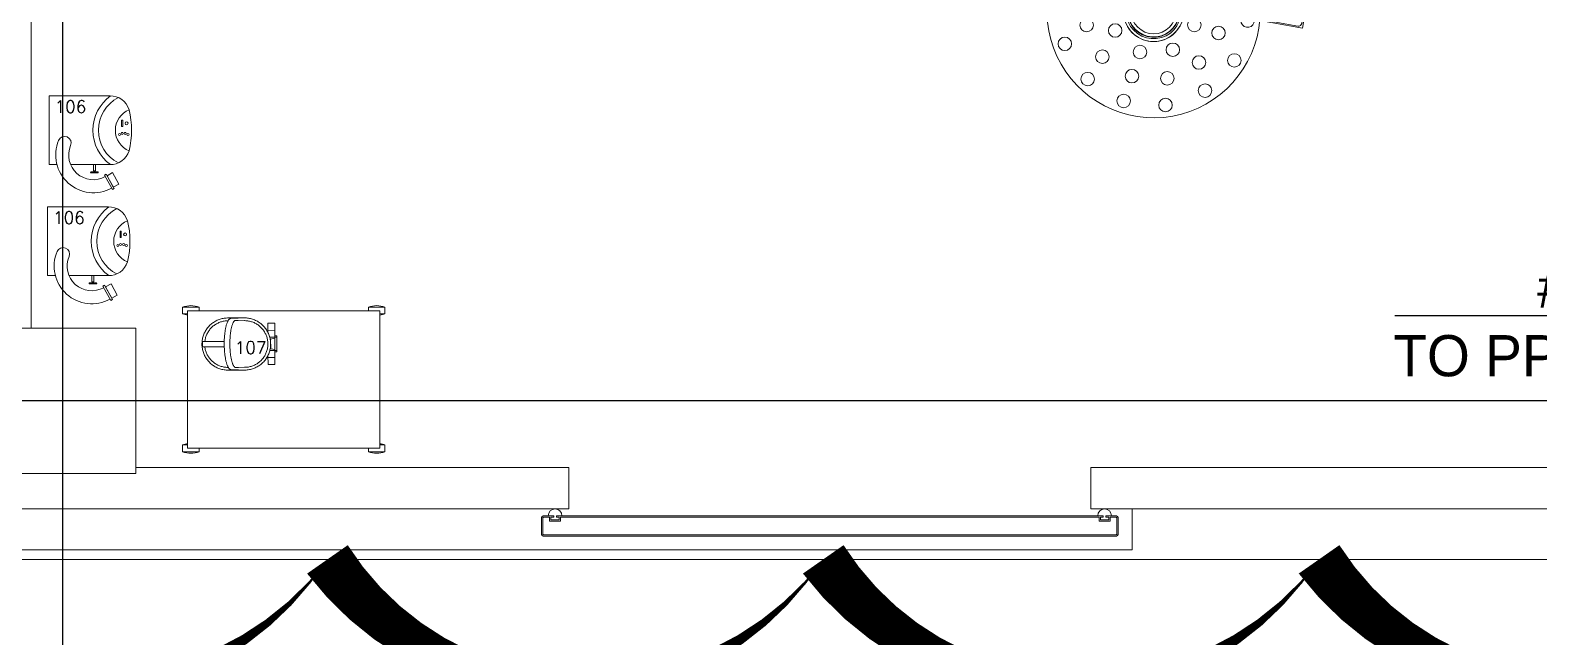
# Model space of a CAD drawing. Header units: metres. Extents: x 75097 to 220695, y -1557923 to -1361206.
# Drawn here: x 151444 to 156936, y -1405147 to -1402937 of the extents above; entities that cross this region are included whole.
import ezdxf
from ezdxf import colors
from ezdxf.entities.mleader import LeaderData, LeaderLine
from ezdxf.math import Vec2, Vec3

# ---------------------------------------------------------------- set-up
doc = ezdxf.new("R2010")
doc.units = ezdxf.units.M
doc.layers.get('0').update_dxf_attribs({"lineweight": 0})
doc.layers.add('A-100 - Copy$0$axes', color=8, linetype='Continuous')
for name, color, linetype, lineweight in [('A-100 - Copy$0$Medical Equipment and Furniture', 8, 'Continuous', 0), ('A-100 - Copy$0$Structure', 8, 'Continuous', 9), ('A-100 - Copy$0$Walls', 8, 'Continuous', 0), ('A-100 - Copy$0$Wooden Joinery', 8, 'Continuous', 0)]:
    doc.layers.add(name, color=color, linetype=linetype, lineweight=lineweight)
doc.layers.add('E-POWR', color=7, linetype='Continuous', lineweight=9, true_color=0x4e7e3e)
doc.layers.add('REV 01', color=7, linetype='Continuous', lineweight=0, true_color=0xe41b4d)
doc.styles.add('A-100 - Copy$0$list_ghTextstyle', font='romans.shx', dxfattribs={"height": 0.25})
doc.styles.get("Standard").update_dxf_attribs({"font": 'GOTHIC.TTF'})

# ---------------------------------------------------------------- blocks, each defined once
blk = doc.blocks.new('A-100 - Copy$0$OR Light')
at = {"layer": 'A-100 - Copy$0$Medical Equipment and Furniture'}
for p, q in [((-782017.2, -318114.6, 0), (-781997.7, -318006.3, 0)), ((-781997.7, -318006.3, 0), (-781948.5, -318015.2, 0)), ((-783272.3, -318780.4, 0), (-782893.3, -318043.3, 0)), ((-782864.7, -318064.3, 0), (-782840.9, -318074.9, 0)), ((-782841.8, -318019.8, 0), (-782819.4, -318033.1, 0)), ((-782830.4, -318025.1, 0), (-782832.3, -318025.5, 0)), ((-782822.5, -318047.8, 0), (-782830.7, -318063.8, 0)), ((-782823.6, -318067.5, 0), (-782830.7, -318063.8, 0)), ((-782822.6, -318039.3, 0), (-782819.4, -318033.1, 0)), ((-782822.6, -318039.3, 0), (-782779, -318061.7, 0)), ((-782815.4, -318051.4, 0), (-782822.5, -318047.8, 0)), ((-782798.1, -318044, 0), (-782819.4, -318033.1, 0)), ((-782815.4, -318051.4, 0), (-782811.9, -318044.8, 0)), ((-782630.2, -318133.1, 0), (-782798.1, -318044, 0)), ((-782779, -318061.7, 0), (-782794.1, -318091, 0)), ((-782763.8, -318059.4, 0), (-782762.3, -318063.1, 0)), ((-781996, -318024.9, 0), (-782069.9, -318435.3, 0)), ((-781956.6, -318032, 0), (-782030.5, -318442.4, 0)), ((-781966.3, -318018.1, 0), (-781982, -318015.2, 0)), ((-781948.5, -318015.2, 0), (-781968, -318123.4, 0)), ((-783210, -318812.4, 0), (-782831, -318075.3, 0)), ((-782853.8, -318070.5, 0), (-782854.6, -318068.8, 0)), ((-782840.9, -318074.9, 0), (-782837.7, -318068.6, 0)), ((-782819.6, -318085.8, 0), (-782840.9, -318074.9, 0)), ((-782837.7, -318068.6, 0), (-782794.1, -318091, 0)), ((-782823.6, -318067.5, 0), (-782827, -318074.1, 0)), ((-782819.6, -318085.8, 0), (-782649.4, -318170.5, 0)), ((-782787.1, -318104.8, 0), (-782783.3, -318103.9, 0)), ((-782080.7, -318108.7, 0), (-782018.2, -318120, 0)), ((-782023.4, -318149, 0), (-782017.2, -318114.6, 0)), ((-782012.3, -318115.4, 0), (-782017.2, -318114.6, 0)), ((-782017.2, -318114.6, 0), (-782012.3, -318115.4, 0)), ((-782630.2, -318133.1, 0), (-782649.4, -318170.5, 0)), ((-782272.5, -318355.9, 0), (-782646, -318163.8, 0)), ((-782646, -318163.8, 0), (-782622.9, -318175.7, 0)), ((-782260.1, -318331.9, 0), (-782633.7, -318139.8, 0)), ((-782633.7, -318139.8, 0), (-782610.6, -318151.7, 0)), ((-782084.9, -318132.3, 0), (-782022.4, -318143.6, 0)), ((-782018.5, -318149.9, 0), (-782023.4, -318149, 0)), ((-782018.2, -318120, 0), (-782022.4, -318143.6, 0)), ((-781974.2, -318157.9, 0), (-781979.1, -318157, 0)), ((-781968, -318123.4, 0), (-781974.2, -318157.9, 0)), ((-781968, -318123.4, 0), (-781972.9, -318122.5, 0)), ((-781972.9, -318122.5, 0), (-781968, -318123.4, 0)), ((-782314.1, -318270.9, 0), (-782319.6, -318301.3, 0)), ((-782290.5, -318275.2, 0), (-782297.3, -318312.8, 0)), ((-782256.7, -318325.2, 0), (-782275.9, -318362.5, 0)), ((-782256.7, -318325.2, 0), (-782086.6, -318409.8, 0)), ((-782108.1, -318451.6, 0), (-782275.9, -318362.5, 0)), ((-782119, -318390.9, 0), (-782122.9, -318391.8, 0)), ((-782142.4, -318436.3, 0), (-782143.9, -318432.6, 0)), ((-782112, -318404.6, 0), (-782127.1, -318434, 0)), ((-782083.5, -318456.4, 0), (-782127.1, -318434, 0)), ((-782068.4, -318427, 0), (-782112, -318404.6, 0)), ((-782090.8, -318444.2, 0), (-782094.2, -318450.9, 0)), ((-782090.8, -318444.2, 0), (-782083.7, -318447.9, 0)), ((-782086.6, -318409.8, 0), (-782051, -318428.1, 0)), ((-782075.4, -318431.9, 0), (-782083.7, -318447.9, 0)), ((-782082.5, -318428.2, 0), (-782079.1, -318421.6, 0)), ((-782082.5, -318428.2, 0), (-782075.4, -318431.9, 0)), ((-782079.4, -318412.4, 0), (-782081, -318412.7, 0)), ((-782077.8, -318412.1, 0), (-782079.4, -318412.4, 0)), ((-782076.2, -318411.8, 0), (-782077.8, -318412.1, 0)), ((-782074.6, -318411.4, 0), (-782076.2, -318411.8, 0)), ((-782073, -318411, 0), (-782074.6, -318411.4, 0)), ((-782071.4, -318410.6, 0), (-782073, -318411, 0)), ((-782069.8, -318410.2, 0), (-782071.4, -318410.6, 0)), ((-782068.2, -318409.7, 0), (-782069.8, -318410.2, 0)), ((-782066.4, -318423, 0), (-782068.4, -318427, 0)), ((-782066.7, -318409.2, 0), (-782068.2, -318409.7, 0)), ((-782065.1, -318408.7, 0), (-782066.7, -318409.2, 0)), ((-782066.4, -318423, 0), (-782060.7, -318426.3, 0)), ((-782060.7, -318426.3, 0), (-782055.3, -318429.9, 0)), ((-782055.3, -318429.9, 0), (-782050.5, -318433.8, 0)), ((-782051, -318428.1, 0), (-782052.4, -318425.1, 0)), ((-782050.5, -318433.8, 0), (-782046.2, -318437.9, 0)), ((-782046.2, -318437.9, 0), (-782042.8, -318442.1, 0)), ((-782042.8, -318442.1, 0), (-782040.1, -318446.3, 0)), ((-782040.1, -318446.3, 0), (-782038.3, -318450.4, 0)), ((-782072.5, -318469.9, 0), (-782108.1, -318451.6, 0)), ((-782085.6, -318460.4, 0), (-782083.5, -318456.4, 0)), ((-782079.6, -318463.2, 0), (-782085.6, -318460.4, 0)), ((-782073.6, -318465.4, 0), (-782079.6, -318463.2, 0)), ((-782072.5, -318469.9, 0), (-782075.7, -318470.6, 0)), ((-782067.6, -318467.1, 0), (-782073.6, -318465.4, 0)), ((-782061.8, -318468.1, 0), (-782067.6, -318467.1, 0)), ((-782056.3, -318468.5, 0), (-782061.8, -318468.1, 0)), ((-782051.4, -318468.2, 0), (-782056.3, -318468.5, 0)), ((-782047, -318467.3, 0), (-782051.4, -318468.2, 0)), ((-782043.4, -318465.8, 0), (-782047, -318467.3, 0)), ((-782040.6, -318463.6, 0), (-782043.4, -318465.8, 0)), ((-782038.6, -318460.9, 0), (-782040.6, -318463.6, 0)), ((-782037.6, -318457.8, 0), (-782038.6, -318460.9, 0)), ((-782038.3, -318450.4, 0), (-782037.5, -318454.2, 0)), ((-782037.5, -318454.2, 0), (-782037.6, -318457.8, 0)), ((-783995.7, -318639.6, 0), (-783900.2, -318601.5, 0)), ((-783303, -318793.1, 0), (-783886.6, -318601, 0)), ((-784095.6, -318900.7, 0), (-784038.6, -318719.5, 0)), ((-784024.5, -318698.8, 0), (-784039.8, -318745.4, 0)), ((-784038.6, -318719.5, 0), (-784031.1, -318696.7, 0)), ((-784024.4, -318671.5, 0), (-784031.1, -318696.7, 0)), ((-784024.5, -318698.8, 0), (-784031.1, -318696.7, 0)), ((-784028.9, -318683.3, 0), (-784027.3, -318682.2, 0)), ((-784021.1, -318712.6, 0), (-784028.2, -318710.2, 0)), ((-784021.1, -318712.6, 0), (-784018.6, -318705, 0)), ((-784018.6, -318705, 0), (-784001.5, -318710.6, 0)), ((-783993.1, -318709.2, 0), (-784008.4, -318755.7, 0)), ((-784004, -318718.2, 0), (-784001.5, -318710.6, 0)), ((-784004, -318718.2, 0), (-783996.9, -318720.6, 0)), ((-783994, -318734.1, 0), (-783986.5, -318711.4, 0)), ((-783986.5, -318711.4, 0), (-783993.1, -318709.2, 0)), ((-783976.9, -318687.1, 0), (-783986.5, -318711.4, 0)), ((-783980.3, -318699.2, 0), (-783981, -318697.4, 0)), ((-783897.9, -318675.9, 0), (-783969.7, -318704.6, 0)), ((-783324.9, -318859.5, 0), (-783884.2, -318675.5, 0)), ((-783994, -318734.1, 0), (-784055.7, -318913.8, 0)), ((-784052.3, -318754.4, 0), (-784050.7, -318758.1, 0)), ((-784039.8, -318745.4, 0), (-784008.4, -318755.7, 0)), ((-784003.8, -318770.4, 0), (-784007.2, -318772.5, 0)), ((-784219.8, -319302, 0), (-784088.5, -318903.1, 0)), ((-784194.1, -319310.5, 0), (-784062.9, -318911.5, 0)), ((-784088.5, -318903.1, 0), (-784096.6, -318927.7, 0)), ((-784095.6, -318900.7, 0), (-784055.7, -318913.8, 0)), ((-784062.9, -318911.5, 0), (-784071, -318936.2, 0)), ((-784240.7, -319151.4, 0), (-784221.2, -319043.1, 0)), ((-784221.2, -319043.1, 0), (-784172, -319052, 0)), ((-784189.8, -319054.9, 0), (-784205.5, -319052, 0)), ((-784172, -319052, 0), (-784191.5, -319160.2, 0)), ((-784219.5, -319061.7, 0), (-784295, -319481.2, 0)), ((-784180.1, -319068.8, 0), (-784222, -319301.3, 0)), ((-784304.2, -319145.5, 0), (-784241.7, -319156.8, 0)), ((-784246.9, -319185.8, 0), (-784240.7, -319151.4, 0)), ((-784241.7, -319156.8, 0), (-784245.9, -319180.4, 0)), ((-784235.8, -319152.3, 0), (-784240.7, -319151.4, 0)), ((-784240.7, -319151.4, 0), (-784235.8, -319152.3, 0)), ((-784191.5, -319160.2, 0), (-784197.7, -319194.7, 0)), ((-784191.5, -319160.2, 0), (-784196.4, -319159.4, 0)), ((-784196.4, -319159.4, 0), (-784191.5, -319160.2, 0)), ((-784308.4, -319169.2, 0), (-784245.9, -319180.4, 0)), ((-784242, -319186.7, 0), (-784246.9, -319185.8, 0)), ((-784197.7, -319194.7, 0), (-784202.6, -319193.8, 0)), ((-784537.6, -319307.7, 0), (-784547.5, -319366.2, 0)), ((-784514, -319312, 0), (-784514, -319312, 0)), ((-784226.9, -319299.7, 0), (-784288.7, -319479.4, 0)), ((-784244, -319494.1, 0), (-784187, -319312.8, 0)), ((-784226.9, -319299.7, 0), (-784187, -319312.8, 0)), ((-784288.7, -319479.4, 0), (-784301.2, -319517.4, 0)), ((-784289.5, -319504.4, 0), (-784274.2, -319457.8, 0)), ((-784278.9, -319443.1, 0), (-784275.5, -319441.1, 0)), ((-784274.2, -319457.8, 0), (-784242.9, -319468.1, 0)), ((-784258.2, -319514.7, 0), (-784242.9, -319468.1, 0)), ((-784230.4, -319459.1, 0), (-784231.9, -319455.4, 0)), ((-784301.2, -319517.4, 0), (-784302.3, -319514.3, 0)), ((-784297.7, -319527.7, 0), (-784297.6, -319521.8, 0)), ((-784297.2, -319533.1, 0), (-784297.7, -319527.7, 0)), ((-784297.6, -319521.8, 0), (-784296.9, -319515.6, 0)), ((-784296.2, -319538, 0), (-784297.2, -319533.1, 0)), ((-784296.9, -319515.6, 0), (-784295.6, -319509.3, 0)), ((-784294.6, -319542.1, 0), (-784296.2, -319538, 0)), ((-784295.6, -319509.3, 0), (-784293.8, -319503, 0)), ((-784292.5, -319545.5, 0), (-784294.6, -319542.1, 0)), ((-784293.8, -319503, 0), (-784289.5, -319504.4, 0)), ((-784289.9, -319547.9, 0), (-784292.5, -319545.5, 0)), ((-784278.6, -319495.3, 0), (-784285.8, -319493, 0)), ((-784278.6, -319495.3, 0), (-784281.1, -319502.9, 0)), ((-784281.1, -319502.9, 0), (-784264, -319508.5, 0)), ((-784272.7, -319545.7, 0), (-784276.5, -319548.1, 0)), ((-784269, -319542.4, 0), (-784272.7, -319545.7, 0)), ((-784265.4, -319538.3, 0), (-784269, -319542.4, 0)), ((-784262, -319533.5, 0), (-784265.4, -319538.3, 0)), ((-784261.5, -319500.9, 0), (-784264, -319508.5, 0)), ((-784258.9, -319528.1, 0), (-784262, -319533.5, 0)), ((-784261.5, -319500.9, 0), (-784254.4, -319503.3, 0)), ((-784256.2, -319522.2, 0), (-784258.9, -319528.1, 0)), ((-784253.9, -319516.1, 0), (-784258.2, -319514.7, 0)), ((-784256.5, -319532.1, 0), (-784244, -319494.1, 0)), ((-784256.5, -319532.1, 0), (-784253.8, -319530.3, 0)), ((-784253.9, -319516.1, 0), (-784256.2, -319522.2, 0)), ((-784287, -319549.5, 0), (-784289.9, -319547.9, 0)), ((-784283.7, -319550, 0), (-784287, -319549.5, 0)), ((-784280.2, -319549.5, 0), (-784283.7, -319550, 0)), ((-784276.5, -319548.1, 0), (-784280.2, -319549.5, 0))]:
    blk.add_line(p, q, dxfattribs=at)
for centre, radius in [((-782853.3, -318042.1, 0), 40), ((-782853.3, -318042.1, 0), 35), ((-782853.3, -318042.1, 0), 25), ((-782128.6, -318234.3, 0), 24.6), ((-781831.5, -318263.4, 0), 24.6), ((-781931.5, -318321.2, 0), 24.6), ((-781960.8, -318409, 0), 24.6), ((-781823.9, -318392.2, 0), 24.6), ((-781721.7, -318370, 0), 24.6), ((-783264.8, -318842.5, 0), 400), ((-782336.5, -318448.5, 0), 24.6), ((-782010.2, -318557.3, 0), 110), ((-782052.9, -318453.6, 0), 25), ((-783264.8, -318842.5, 0), 350), ((-782246.4, -318478.5, 0), 24.6), ((-782158.5, -318507.9, 0), 24.6), ((-782010.2, -318557.3, 0), 81.7), ((-781870.4, -318487.4, 0), 24.6), ((-781766.3, -318507.4, 0), 24.6), ((-781669, -318513.8, 0), 24.6), ((-782351.4, -318600.8, 0), 24.6), ((-782254.1, -318607.2, 0), 24.6), ((-782150, -318627.2, 0), 24.6), ((-781862, -318606.8, 0), 24.6), ((-781862, -318606.8, 0), 24.6), ((-781774.1, -318636.1, 0), 24.6), ((-784000.7, -318679.3, 0), 40), ((-784000.7, -318679.3, 0), 35), ((-784000.7, -318679.3, 0), 25), ((-781683.9, -318666.1, 0), 24.6), ((-782298.8, -318744.6, 0), 24.6), ((-782196.5, -318722.4, 0), 24.6), ((-782059.7, -318705.6, 0), 24.6), ((-781940.4, -318697.1, 0), 24.6), ((-781845.1, -318743.6, 0), 24.6), ((-783264.8, -318842.5, 0), 75.1), ((-782089, -318793.4, 0), 24.6), ((-781960.4, -318801.2, 0), 24.6), ((-781763.5, -318797, 0), 24.6), ((-783264.8, -318842.5, 0), 62.5), ((-783264.8, -318842.5, 0), 62.5), ((-783264.8, -318842.5, 0), 62.5), ((-783264.8, -318842.5, 0), 62.5), ((-783264.8, -318842.5, 0), 62.5), ((-782188.9, -318851.2, 0), 24.6), ((-782043.7, -318899.7, 0), 24.6), ((-781891.9, -318880.3, 0), 24.6), ((-784300.2, -319269.1, 0), 24.6), ((-784128.7, -319279.4, 0), 24.6), ((-784453.8, -319345.9, 0), 24.6), ((-784378.5, -319391.6, 0), 24.6), ((-784085.8, -319393.9, 0), 24.6), ((-783985.5, -319374.1, 0), 24.6), ((-784184.3, -319445.9, 0), 24.6), ((-784548.4, -319489.2, 0), 24.6), ((-784469.9, -319515.4, 0), 24.6), ((-784382, -319544.7, 0), 24.6), ((-784282, -319534.2, 0), 25), ((-784093.9, -319524.3, 0), 24.6), ((-783996.4, -319519, 0), 24.6), ((-783908.7, -319527.7, 0), 24.6), ((-784558.7, -319660.6, 0), 24.6), ((-784471.1, -319669.2, 0), 24.6), ((-784373.5, -319664, 0), 24.6), ((-784085.5, -319643.6, 0), 24.6), ((-783997.6, -319672.9, 0), 24.6), ((-784163.8, -319733.9, 0), 24.6), ((-783919, -319699.1, 0), 24.6), ((-784283.2, -319742.4, 0), 24.6), ((-784482, -319814.2, 0), 24.6), ((-784381.6, -319794.4, 0), 24.6), ((-784235.7, -319843, 0), 24.6), ((-784089, -319796.6, 0), 24.6), ((-784013.7, -319842.4, 0), 24.6), ((-784338.7, -319908.8, 0), 24.6), ((-784167.3, -319919.2, 0), 24.6)]:
    blk.add_circle(centre, radius, dxfattribs=at)
for centre, radius, start, end in [((-782888.9, -318220.7, 0), 204.2, 52.2104, 73.3698), ((-781984.2, -318027, 0), 12, 79.7901, 169.7901), ((-781968.4, -318029.9, 0), 12, 349.7901, 79.7901), ((-782728.7, -317909.1, 0), 204.2, 232.2104, 253.3698), ((-782116.3, -318306.5, 0), 201, 79.7901, 169.7901), ((-782010.2, -318557.3, 0), 387.8, 144.0062, 85.7625), ((-782010.2, -318557.3, 0), 387.8, 91.7476, 136.9503), ((-782116.3, -318306.5, 0), 177, 79.7901, 169.7901), ((-781976.7, -318215, 0), 24.6, 228.8625, 110.7177), ((-782257, -318317.7, 0), 24.6, 317.9519, 187.6603), ((-782060.1, -318313.4, 0), 24.6, 50.7411, 288.8391), ((-782175.3, -318371, 0), 24.6, 344.7598, 142.3281), ((-782096.8, -318313.9, 0), 82, 250.5948, 295.6253), ((-782177.4, -318586.5, 0), 204.2, 52.2104, 73.3698), ((-782017.2, -318274.9, 0), 204.2, 232.2104, 253.3698), ((-782010.2, -318557.3, 0), 110, 127.8566, 90.8371), ((-782052.9, -318453.6, 0), 25.5, 219.7388, 85.8414), ((-782010.2, -318557.3, 0), 99.7, 124.1177, 100.5924), ((-782010.2, -318557.3, 0), 94.3, 122.132, 102.5781), ((-782010.2, -318557.3, 0), 93.3, 121.548, 103.1621), ((-783892.8, -318620, 0), 20, 71.7866, 111.7866), ((-783849.9, -318781.6, 0), 204.2, 151.207, 172.3663), ((-784182.7, -318672, 0), 204.2, 331.207, 352.3663), ((-783890.5, -318694.5, 0), 20, 71.7866, 111.7866), ((-784207.7, -319063.8, 0), 12, 79.7901, 169.7901), ((-784191.9, -319066.7, 0), 12, 349.7901, 79.7901), ((-784339.8, -319343.3, 0), 201, 79.7901, 169.7901), ((-784233.7, -319594.1, 0), 387.8, 144.0062, 79.352), ((-784339.5, -319344.7, 0), 178.3, 79.9615, 175.0657), ((-784233.7, -319594.1, 0), 387.8, 91.7476, 136.9503), ((-784233.7, -319594.1, 0), 387.8, 83.3981, 85.7625), ((-784233.7, -319594.1, 0), 370.2, 92.3247, 79.7136), ((-784233.7, -319594.1, 0), 370.2, 83.958, 86.0473), ((-784233.7, -319594.1, 0), 387.8, 127.1011, 144.0062), ((-784303.6, -319454.3, 0), 24.6, 47.3742, 292.206), ((-784233.7, -319594.1, 0), 110, 127.8566, 90.8371), ((-784099.9, -319541.5, 0), 204.2, 151.207, 172.3663), ((-784432.8, -319432, 0), 204.2, 331.207, 352.3663), ((-784233.7, -319594.1, 0), 99.7, 135.6724, 92.69), ((-784233.7, -319594.1, 0), 99.7, 136.4821, 92.69), ((-784233.7, -319594.1, 0), 94.3, 140.9654, 93.9668), ((-784233.7, -319594.1, 0), 94.3, 141.468, 93.9668), ((-784233.7, -319594.1, 0), 93.3, 141.6862, 94.249), ((-784233.7, -319594.1, 0), 93.3, 142.1673, 94.249), ((-784233.7, -319594.1, 0), 81.7, 146.6712, 98.2712), ((-784233.7, -319594.1, 0), 81.7, 147.0729, 98.2712), ((-784282, -319534.2, 0), 25.5, 138.7353, 4.838)]:
    blk.add_arc(centre, radius, start, end, dxfattribs=at)
blk = doc.blocks.new('A-100 - Copy$0$HF13959B-P')
for p, q in [((0.0418, 0.5136), (-0.0182, 0.5136)), ((-0.0182, 0.4886), (-0.0182, 0.5136)), ((0, 0.5), (0, 0)), ((0.7, 0.5), (0, 0.5)), ((0.0418, 0.5), (0.0418, 0.5136)), ((0.6582, 0.5136), (0.7182, 0.5136)), ((0.6582, 0.5), (0.6582, 0.5136)), ((0.7, 0.5), (0.7, 0)), ((0.7182, 0.4886), (0.7182, 0.5136)), ((0, 0.4886), (-0.0182, 0.4886)), ((0.7, 0.4886), (0.7182, 0.4886)), ((0, 0.0114), (-0.0182, 0.0114)), ((-0.0182, 0.0114), (-0.0182, -0.0136)), ((0.7, 0), (0, 0)), ((0.7, 0.0114), (0.7182, 0.0114)), ((0.7182, 0.0114), (0.7182, -0.0136)), ((0.0418, -0.0136), (-0.0182, -0.0136)), ((0.0418, 0), (0.0418, -0.0136)), ((0.6582, 0), (0.6582, -0.0136)), ((0.6582, -0.0136), (0.7182, -0.0136))]:
    blk.add_line(p, q)
for centre, start, end in [((0.0118, 0.4261), 71.0754, 108.9246), ((0.6882, 0.4261), 71.0754, 108.9246), ((0.0118, 0.5761), 251.0754, 262.6441), ((0.6882, 0.5761), 277.3559, 288.9246), ((0.0118, -0.0761), 97.3559, 108.9246), ((0.6882, -0.0761), 71.0754, 82.6441), ((0.0118, 0.0739), 251.0754, 288.9246), ((0.6882, 0.0739), 251.0754, 288.9246)]:
    blk.add_arc(centre, 0.0925, start, end)
blk = doc.blocks.new('A-100 - Copy$0$ME12818-P')
for p, q in [((-0.0262, 0.1712), (0.0316, 0.1712)), ((-0.0262, 0.1712), (-0.0262, 0.1635)), ((-0.0212, 0.1712), (-0.0212, 0.145)), ((0.0266, 0.1712), (0.0266, 0.145)), ((0.0316, 0.1712), (0.0316, 0.1635)), ((-0.0723, 0.1635), (0.0777, 0.1635)), ((-0.0723, 0.1635), (-0.0723, 0.1385)), ((-0.0389, 0.1385), (-0.0723, 0.1385)), ((-0.0468, 0.1635), (-0.0468, 0.1385)), ((-0.0148, 0.1485), (-0.0184, 0.1635)), ((0.0202, 0.1485), (-0.0148, 0.1485)), ((-0.0123, 0.1485), (-0.0123, 0.1471)), ((0.0177, 0.1471), (0.0177, 0.1485)), ((0.0238, 0.1635), (0.0202, 0.1485)), ((0.0777, 0.1385), (0.0442, 0.1385)), ((0.0521, 0.1635), (0.0521, 0.1385)), ((0.0777, 0.1635), (0.0777, 0.1385)), ((-0.0923, 0.0534), (-0.0923, -0.0066)), ((-0.0913, 0.0311), (-0.0913, 0.0053)), ((-0.0833, 0.0208), (-0.0833, 0.0311)), ((-0.0823, 0.018), (-0.0823, 0.0534)), ((0.0877, 0.0534), (0.0877, 0.018)), ((0.0887, 0.0311), (0.0887, 0.0208)), ((0.0967, 0.0053), (0.0967, 0.0311)), ((0.0977, -0.0066), (0.0977, 0.0534)), ((-0.0823, -0.0066), (-0.0823, -0.006)), ((-0.0053, -0.0205), (0.0107, -0.0205)), ((0.0877, -0.0061), (0.0877, -0.0066)), ((-0.0053, -0.0996), (-0.0058, -0.0996)), ((0.0107, -0.0996), (-0.0053, -0.0996)), ((0.0111, -0.0996), (0.0107, -0.0996))]:
    blk.add_line(p, q)
at = {"flags": 128}
for points in [[(0.0977, 0.0534), (0.0976, 0.0572), (0.0974, 0.061), (0.097, 0.0648), (0.0965, 0.0685), (0.0958, 0.0723), (0.095, 0.076), (0.094, 0.0796), (0.0929, 0.0833), (0.0916, 0.0869), (0.0902, 0.0904), (0.0886, 0.0939), (0.087, 0.0973), (0.0851, 0.1006), (0.0832, 0.1038), (0.0811, 0.107), (0.0789, 0.1101), (0.0766, 0.1131), (0.0741, 0.116), (0.0716, 0.1188), (0.0689, 0.1215), (0.0661, 0.1241), (0.0632, 0.1266), (0.0602, 0.129), (0.0572, 0.1312), (0.054, 0.1333), (0.0508, 0.1353), (0.0475, 0.1372), (0.0441, 0.1389), (0.0406, 0.1405), (0.0371, 0.1419), (0.0335, 0.1432), (0.0299, 0.1444), (0.0263, 0.1454), (0.0226, 0.1463), (0.0188, 0.147), (0.0151, 0.1476), (0.0113, 0.148), (0.0075, 0.1483), (0.0037, 0.1484), (-0.0001, 0.1483), (-0.0039, 0.1482), (-0.0077, 0.1478), (-0.0114, 0.1473), (-0.0152, 0.1467), (-0.0189, 0.1459), (-0.0226, 0.145), (-0.0262, 0.1439), (-0.0298, 0.1427), (-0.0334, 0.1413), (-0.0368, 0.1398), (-0.0403, 0.1381), (-0.0436, 0.1363), (-0.0469, 0.1344), (-0.0501, 0.1324), (-0.0532, 0.1302), (-0.0562, 0.1279), (-0.0592, 0.1255), (-0.062, 0.1229), (-0.0647, 0.1203), (-0.0674, 0.1176), (-0.0699, 0.1147), (-0.0723, 0.1118), (-0.0745, 0.1087), (-0.0767, 0.1056), (-0.0787, 0.1024), (-0.0806, 0.0991), (-0.0824, 0.0957), (-0.084, 0.0923), (-0.0855, 0.0888), (-0.0868, 0.0852), (-0.088, 0.0816), (-0.0891, 0.078), (-0.09, 0.0743), (-0.0907, 0.0705), (-0.0914, 0.0668), (-0.0918, 0.063), (-0.0921, 0.0592), (-0.0923, 0.0554), (-0.0923, 0.0534)], [(-0.0823, 0.0534), (-0.0822, 0.0568), (-0.082, 0.0602), (-0.0817, 0.0636), (-0.0812, 0.0669), (-0.0806, 0.0703), (-0.0799, 0.0736), (-0.079, 0.0769), (-0.078, 0.0801), (-0.0769, 0.0833), (-0.0756, 0.0865), (-0.0742, 0.0896), (-0.0727, 0.0926), (-0.0711, 0.0956), (-0.0693, 0.0985), (-0.0675, 0.1014), (-0.0655, 0.1041), (-0.0634, 0.1068), (-0.0612, 0.1094), (-0.0589, 0.1119), (-0.0565, 0.1144), (-0.054, 0.1167), (-0.0515, 0.1189), (-0.0488, 0.121), (-0.0461, 0.123), (-0.0432, 0.1249), (-0.0403, 0.1267), (-0.0374, 0.1284), (-0.0343, 0.1299), (-0.0313, 0.1313), (-0.0281, 0.1326), (-0.0249, 0.1338), (-0.0217, 0.1348), (-0.0184, 0.1357), (-0.0151, 0.1365), (-0.0118, 0.1371), (-0.0084, 0.1377), (-0.005, 0.138), (-0.0016, 0.1383), (0.0018, 0.1384), (0.0052, 0.1383), (0.0086, 0.1382), (0.012, 0.1379), (0.0153, 0.1374), (0.0187, 0.1369), (0.022, 0.1362), (0.0253, 0.1353), (0.0286, 0.1344), (0.0318, 0.1333), (0.0349, 0.132), (0.0381, 0.1307), (0.0411, 0.1292), (0.0441, 0.1276), (0.0471, 0.1259), (0.0499, 0.1241), (0.0527, 0.1221), (0.0554, 0.1201), (0.058, 0.1179), (0.0606, 0.1156), (0.063, 0.1133), (0.0654, 0.1108), (0.0676, 0.1082), (0.0698, 0.1056), (0.0718, 0.1029), (0.0737, 0.1001), (0.0755, 0.0972), (0.0772, 0.0943), (0.0788, 0.0912), (0.0803, 0.0882), (0.0816, 0.085), (0.0828, 0.0819), (0.0839, 0.0786), (0.0848, 0.0754), (0.0856, 0.0721), (0.0863, 0.0687), (0.0868, 0.0654), (0.0873, 0.062), (0.0875, 0.0586), (0.0877, 0.0552), (0.0877, 0.0534)], [(-0.0913, 0.0053), (-0.0912, 0.004), (-0.0909, 0.0028), (-0.0905, 0.0016), (-0.0898, 0.0005), (-0.089, -0.0007), (-0.0881, -0.0017), (-0.0871, -0.0028), (-0.0859, -0.0038), (-0.0845, -0.0047), (-0.0831, -0.0057), (-0.0815, -0.0066), (-0.0798, -0.0075), (-0.078, -0.0083), (-0.076, -0.0092), (-0.0739, -0.01), (-0.0718, -0.0108), (-0.0695, -0.0116), (-0.067, -0.0123), (-0.0645, -0.013), (-0.0619, -0.0137), (-0.0592, -0.0144), (-0.0563, -0.015), (-0.0534, -0.0156), (-0.0504, -0.0162), (-0.0473, -0.0167), (-0.0442, -0.0172), (-0.0409, -0.0177), (-0.0376, -0.0181), (-0.0343, -0.0185), (-0.0308, -0.0189), (-0.0274, -0.0192), (-0.0238, -0.0195), (-0.0203, -0.0198), (-0.0167, -0.02), (-0.013, -0.0202), (-0.0094, -0.0203), (-0.0057, -0.0204), (-0.002, -0.0205), (0.0017, -0.0205), (0.0054, -0.0205), (0.0091, -0.0204), (0.0128, -0.0204), (0.0164, -0.0202), (0.0201, -0.0201), (0.0237, -0.0199), (0.0273, -0.0196), (0.0309, -0.0194), (0.0344, -0.0191), (0.0378, -0.0187), (0.0412, -0.0183), (0.0446, -0.0179), (0.0478, -0.0175), (0.051, -0.017), (0.0542, -0.0165), (0.0572, -0.0159), (0.0602, -0.0153), (0.063, -0.0147), (0.0658, -0.0141), (0.0685, -0.0134), (0.0711, -0.0127), (0.0735, -0.012), (0.0759, -0.0112), (0.0782, -0.0104), (0.0803, -0.0096), (0.0823, -0.0088), (0.0842, -0.008), (0.086, -0.0071), (0.0876, -0.0062), (0.0892, -0.0052), (0.0906, -0.0043), (0.0918, -0.0033), (0.093, -0.0023), (0.094, -0.0012), (0.0948, -0.0002), (0.0955, 0.001), (0.0961, 0.0022), (0.0965, 0.0034), (0.0967, 0.0046), (0.0967, 0.0053)], [(-0.0833, 0.0208), (-0.0833, 0.0202), (-0.0831, 0.0195), (-0.0829, 0.0189), (-0.0825, 0.0182), (-0.082, 0.0175), (-0.0813, 0.0167), (-0.0805, 0.016), (-0.0796, 0.0152), (-0.0785, 0.0144), (-0.0773, 0.0136), (-0.076, 0.0128), (-0.0745, 0.012), (-0.0729, 0.0113), (-0.0711, 0.0105), (-0.0692, 0.0098), (-0.0672, 0.009), (-0.0651, 0.0083), (-0.0629, 0.0077), (-0.0606, 0.007), (-0.0581, 0.0064), (-0.0556, 0.0057), (-0.053, 0.0052), (-0.0502, 0.0046), (-0.0474, 0.0041), (-0.0445, 0.0036), (-0.0416, 0.0031), (-0.0385, 0.0027), (-0.0354, 0.0022), (-0.0322, 0.0019), (-0.029, 0.0015), (-0.0257, 0.0012), (-0.0224, 0.0009), (-0.019, 0.0007), (-0.0156, 0.0005), (-0.0122, 0.0003), (-0.0087, 0.0002), (-0.0052, 0.0001), (-0.0017, 0), (0.0017, 0), (0.0052, 0), (0.0087, 0), (0.0122, 0.0001), (0.0157, 0.0002), (0.0191, 0.0004), (0.0226, 0.0006), (0.026, 0.0008), (0.0293, 0.0011), (0.0326, 0.0014), (0.0359, 0.0017), (0.0391, 0.002), (0.0422, 0.0024), (0.0453, 0.0029), (0.0483, 0.0033), (0.0513, 0.0038), (0.0541, 0.0043), (0.0569, 0.0049), (0.0596, 0.0054), (0.0622, 0.006), (0.0647, 0.0067), (0.067, 0.0073), (0.0693, 0.008), (0.0715, 0.0087), (0.0736, 0.0094), (0.0755, 0.0101), (0.0773, 0.0109), (0.079, 0.0116), (0.0806, 0.0124), (0.082, 0.0132), (0.0833, 0.014), (0.0844, 0.0147), (0.0854, 0.0155), (0.0863, 0.0163), (0.087, 0.0171), (0.0876, 0.0178), (0.0881, 0.0185), (0.0884, 0.0192), (0.0886, 0.0198), (0.0887, 0.0204), (0.0887, 0.0208)], [(-0.0923, -0.0066), (-0.0922, -0.0104), (-0.092, -0.0142), (-0.0916, -0.018), (-0.0911, -0.0217), (-0.0904, -0.0255), (-0.0896, -0.0292), (-0.0886, -0.0329), (-0.0875, -0.0365), (-0.0862, -0.0401), (-0.0848, -0.0436), (-0.0833, -0.0471), (-0.0816, -0.0505), (-0.0797, -0.0538), (-0.0778, -0.0571), (-0.0757, -0.0603), (-0.0735, -0.0633), (-0.0712, -0.0663), (-0.0687, -0.0693), (-0.0662, -0.0721), (-0.0635, -0.0748), (-0.0607, -0.0774), (-0.0578, -0.0798), (-0.0549, -0.0822), (-0.0518, -0.0844), (-0.0486, -0.0866), (-0.0454, -0.0885), (-0.0421, -0.0904), (-0.0387, -0.0921), (-0.0352, -0.0937), (-0.0317, -0.0952), (-0.0282, -0.0965), (-0.0245, -0.0976), (-0.0209, -0.0986), (-0.0172, -0.0995), (-0.0135, -0.1002), (-0.0097, -0.1008), (-0.0059, -0.1012), (-0.0021, -0.1015), (0.0017, -0.1016), (0.0055, -0.1016), (0.0093, -0.1014), (0.013, -0.101), (0.0168, -0.1006), (0.0206, -0.0999), (0.0243, -0.0991), (0.028, -0.0982), (0.0316, -0.0971), (0.0352, -0.0959), (0.0387, -0.0945), (0.0422, -0.093), (0.0456, -0.0913), (0.049, -0.0896), (0.0523, -0.0876), (0.0555, -0.0856), (0.0586, -0.0834), (0.0616, -0.0811), (0.0646, -0.0787), (0.0674, -0.0762), (0.0701, -0.0735), (0.0727, -0.0708), (0.0753, -0.0679), (0.0776, -0.065), (0.0799, -0.0619), (0.0821, -0.0588), (0.0841, -0.0556), (0.086, -0.0523), (0.0878, -0.0489), (0.0894, -0.0455), (0.0909, -0.042), (0.0922, -0.0384), (0.0934, -0.0348), (0.0945, -0.0312), (0.0954, -0.0275), (0.0961, -0.0238), (0.0967, -0.02), (0.0972, -0.0162), (0.0975, -0.0125), (0.0977, -0.0087), (0.0977, -0.0066)], [(-0.0073, -0.091), (-0.0099, -0.0907), (-0.0133, -0.0901), (-0.0166, -0.0894), (-0.0199, -0.0886), (-0.0232, -0.0876), (-0.0264, -0.0865), (-0.0296, -0.0853), (-0.0327, -0.0839), (-0.0357, -0.0824), (-0.0387, -0.0808), (-0.0417, -0.0791), (-0.0445, -0.0773), (-0.0473, -0.0753), (-0.05, -0.0733), (-0.0527, -0.0711), (-0.0552, -0.0689), (-0.0576, -0.0665), (-0.06, -0.064), (-0.0622, -0.0615), (-0.0644, -0.0588), (-0.0664, -0.0561), (-0.0683, -0.0533), (-0.0701, -0.0504), (-0.0718, -0.0475), (-0.0734, -0.0445), (-0.0749, -0.0414), (-0.0762, -0.0383), (-0.0774, -0.0351), (-0.0785, -0.0319), (-0.0794, -0.0286), (-0.0802, -0.0253), (-0.0809, -0.022), (-0.0815, -0.0186), (-0.0819, -0.0152), (-0.0821, -0.0118), (-0.0823, -0.0084), (-0.0823, -0.0066)], [(-0.0073, -0.0204), (-0.0073, -0.0976)], [(0.0877, -0.0066), (0.0876, -0.01), (0.0874, -0.0134), (0.0871, -0.0168), (0.0866, -0.0202), (0.086, -0.0235), (0.0853, -0.0268), (0.0844, -0.0301), (0.0834, -0.0334), (0.0822, -0.0366), (0.081, -0.0397), (0.0796, -0.0428), (0.0781, -0.0459), (0.0765, -0.0488), (0.0747, -0.0518), (0.0728, -0.0546), (0.0709, -0.0574), (0.0688, -0.0601), (0.0666, -0.0627), (0.0643, -0.0652), (0.0619, -0.0676), (0.0594, -0.0699), (0.0569, -0.0721), (0.0542, -0.0742), (0.0514, -0.0762), (0.0486, -0.0781), (0.0457, -0.0799), (0.0428, -0.0816), (0.0397, -0.0831), (0.0366, -0.0845), (0.0335, -0.0858), (0.0303, -0.087), (0.0271, -0.088), (0.0238, -0.089), (0.0205, -0.0897), (0.0171, -0.0904), (0.0138, -0.0909), (0.0127, -0.091)], [(0.0127, -0.0976), (0.0127, -0.0204)], [(-0.0059, -0.0995), (-0.0062, -0.0994), (-0.0066, -0.0992), (-0.0069, -0.0989), (-0.0071, -0.0985), (-0.0073, -0.0981), (-0.0073, -0.0976)], [(0.0127, -0.0976), (0.0126, -0.0981), (0.0125, -0.0985), (0.0123, -0.0989), (0.0119, -0.0992), (0.0116, -0.0994), (0.0113, -0.0995)]]:
    blk.add_lwpolyline(points, dxfattribs=at)
for centre, major_axis, start_param, end_param in [((-0.0053, -0.02), (0.002, 0), 3.665191, 4.712389), ((0.0107, -0.02), (-0.002, 0), 1.570796, 2.617994)]:
    blk.add_ellipse(centre, major_axis=major_axis, ratio=0.262075, start_param=start_param, end_param=end_param)
blk = doc.blocks.new('A-100 - Copy$0$ME17950A-P')
for points in [[(0.125, -0.0283), (0.125, 0), (-0.125, 0), (-0.125, -0.2209, 0.340481), (-0.075, -0.2909)], [(0.075, -0.2909), (0.075, -0.2909, 0.340481), (0.125, -0.2209), (0.125, -0.0782)]]:
    blk.add_lwpolyline(points, format="xyb")
for points in [[(0.125, -0.1688), (0.1476, -0.1688), (0.1476, -0.1609), (0.125, -0.1609)], [(0.1476, -0.1668), (0.1512, -0.1668), (0.1512, -0.1629), (0.1476, -0.1629)], [(0.1655, -0.2107), (0.2069, -0.2335), (0.1958, -0.2538), (0.1543, -0.231)], [(0.2124, -0.2365), (0.16, -0.2077), (0.1635, -0.2014), (0.2159, -0.2302)], [(-0.0141, -0.2638), (-0.0365, -0.2638), (-0.0365, -0.2684), (-0.0141, -0.2684)]]:
    blk.add_lwpolyline(points, close=True)
blk.add_lwpolyline([(0.1554, -0.153, 1), (0.1512, -0.153), (0.1512, -0.1767, 1), (0.1554, -0.1767)], format="xyb", close=True)
for centre, radius in [((0.0114, -0.2657), 0.00387), ((0.0114, -0.2769), 0.00387), ((0.0153, -0.2558), 0.00387), ((-0.0253, -0.2821), 0.0052), ((0.0153, -0.2868), 0.00387)]:
    blk.add_circle(centre, radius)
for centre, radius, start, end in [((0.0463, -0.0564), 0.0237, 112.7521, 292.7521), ((0.0902, -0.1611), 0.1372, 331.1799, 112.7521), ((0.0902, -0.1611), 0.0899, 331.1799, 112.7521), ((0, -0.3128), 0.1537, 35.5614, 144.4386), ((0, -0.3128), 0.1337, 27.1002, 152.8998), ((0, -0.3221), 0.0812, 22.6199, 157.3801), ((0, 0.0123), 0.3123, 256.1022, 283.8978)]:
    blk.add_arc(centre, radius, start, end)
blk = doc.blocks.new('A-100 - Copy')
at = {"layer": 'A-100 - Copy$0$axes'}
for p, q in [((151563.3, -1477297.4, 0), (151563.3, -1391762.7, 0)), ((178940.3, -1404287.7, 2.4), (95748.8, -1404287.7, 2.4))]:
    blk.add_line(p, q, dxfattribs=at)
at = {"layer": 'A-100 - Copy$0$Structure', "elevation": 0}
blk.add_lwpolyline([(151298.3, -1404552.7), (151828.3, -1404552.7), (151828.3, -1404022.7), (151298.3, -1404022.7)], close=True, dxfattribs=at)
at = {"layer": 'A-100 - Copy$0$Walls', "ltscale": 10}
for p, q in [((151448.3, -1404022.7, 0), (151448.3, -1398697.7, 0)), ((153405, -1404531, 0), (151828.3, -1404531, 0)), ((153405, -1404681, 0), (153405, -1404531, 0)), ((159048.3, -1404531, 0), (155305, -1404531, 0)), ((155305, -1404681, 0), (155305, -1404531, 0)), ((153405, -1404681, 0), (149985, -1404681, 0)), ((159280, -1404681, 0), (155305, -1404681, 0))]:
    blk.add_line(p, q, dxfattribs=at)
at = {"layer": 'A-100 - Copy$0$Wooden Joinery', "elevation": 0}
blk.add_lwpolyline([(155455, -1404681), (155455, -1404831), (151055, -1404831), (151055, -1404681)], dxfattribs=at)
for points in [[(153340, -1404711), (153350, -1404711), (153350, -1404706), (153315, -1404706, 0.414214), (153305, -1404716), (153305, -1404771, 0.414214), (153315, -1404781), (155395, -1404781, 0.414214), (155405, -1404771), (155405, -1404716, 0.414214), (155395, -1404706), (155360, -1404706), (155360, -1404711), (155370, -1404711), (155370, -1404721), (155340, -1404721), (155340, -1404711), (155350, -1404711), (155350, -1404706), (153360, -1404706), (153360, -1404711), (153370, -1404711), (153370, -1404721), (153340, -1404721)], [(153375, -1404711), (155335, -1404711), (155335, -1404726), (155375, -1404726), (155375, -1404711), (155395, -1404711, -0.414214), (155400, -1404716), (155400, -1404771, -0.414214), (155395, -1404776), (153315, -1404776, -0.414214), (153310, -1404771), (153310, -1404716, -0.414214), (153315, -1404711), (153335, -1404711), (153335, -1404726), (153375, -1404726)]]:
    blk.add_lwpolyline(points, format="xyb", close=True, dxfattribs=at)
at = {"layer": 'A-100 - Copy$0$Wooden Joinery'}
for centre in [(153355, -1404706, 0), (155355, -1404706, 0)]:
    blk.add_arc(centre, 25, 0, 180, dxfattribs=at)
at = {"layer": 'A-100 - Copy$0$Medical Equipment and Furniture', "rotation": 270}
blk.add_blockref('A-100 - Copy$0$OR Light', (474090.7, -2184879.1, 0), dxfattribs=at)
at = {"layer": 'A-100 - Copy$0$Medical Equipment and Furniture', "xscale": -1000.000000000003, "yscale": 1000.000000000003, "zscale": 1000, "rotation": 90}
for p in [(151513.3, -1403302, 0), (151507.5, -1403706.5, 0)]:
    blk.add_blockref('A-100 - Copy$0$ME17950A-P', p, dxfattribs=at)
at = {"layer": 'A-100 - Copy$0$Medical Equipment and Furniture', "xscale": 1000, "yscale": 1000, "zscale": 1000}
blk.add_blockref('A-100 - Copy$0$HF13959B-P', (152017.3, -1404459.5, 0), dxfattribs=at)
at = {"layer": 'A-100 - Copy$0$Medical Equipment and Furniture', "extrusion": (1.44334e-21, 4.73306e-08, 1), "xscale": -1000.000000000001, "yscale": 1000.000000000003, "zscale": 999.9999999999999, "rotation": 270.2454464877884}
blk.add_blockref('A-100 - Copy$0$ME12818-P', (152171.1, -1404083.5, -0.1), dxfattribs=at)
at = {"layer": 'A-100 - Copy$0$Medical Equipment and Furniture', "style": 'A-100 - Copy$0$list_ghTextstyle'}
for s, p in [('106', (151533.1, -1403238.7, 0)), ('106', (151527.3, -1403643.1, 0)), ('107', (152188.6, -1404115.9, 0))]:
    blk.add_text(s, height=45, dxfattribs=at).set_placement(p)

msp = doc.modelspace()

# ---------------------------------------------------------------- linework, layer by layer
at = {"layer": 'E-POWR', "const_width": 3}
msp.add_lwpolyline([(158021.6, -1404865.6), (149853, -1404865.6), (149853, -1406891.3), (149552.3, -1406896), (149552.3, -1407414.6), (148985.8, -1407414.6), (148985.8, -1406896), (142926.4, -1406896), (142926.4, -1410117.7), (142934.3, -1411096.4), (135469.2, -1411096.4), (135475.5, -1410549.2), (135475.5, -1408265.2), (139123.8, -1408265.2), (139123.8, -1406896), (140664.3, -1406896), (140664.3, -1407415.2), (140944.1, -1407415.2)], dxfattribs=at)

# ---------------------------------------------------------------- leaders
at = {"layer": 'E-POWR'}
ml = msp.add_multileader_mtext('Standard', dxfattribs=at)
ml.set_content('#R5\\PTO PP-02', color=256)
ml.set_leader_properties()
ml.build(insert=Vec2(0, 0))
ml.multileader.update_dxf_attribs({"text_right_attachment_type": 6, "dogleg_length": 200, "arrow_head_size": 200})
ctx = ml.context
ctx.base_point, ctx.char_height, ctx.arrow_head_size, ctx.landing_gap_size, ctx.plane_origin = Vec3(156432.5, -1403874.9, 0), 150, 200, 0.09, Vec3(159445.6, -1405383.3, 0)
ctx.right_attachment, ctx.text_align_type = 6, 2
notes = []
notes.append((ctx, [(1, (1, 1, 0), (157497.9, -1403978.1, 0), (-1, 0), 200, [(0, [(158047.5, -1404863.8, 0)], 0, [])])]))
ctx.mtext.insert, ctx.mtext.alignment, ctx.mtext.flow_direction = Vec3(157297.8, -1403798.1, 0), 3, 5
for ctx, leaders in notes:
    for number, flags, end, landing, length, lines in leaders:
        leader = LeaderData()
        leader.index, (leader.has_last_leader_line, leader.has_dogleg_vector, leader.attachment_direction) = number, flags
        leader.last_leader_point, leader.dogleg_vector, leader.dogleg_length = Vec3(end), Vec3(landing), length
        for number, points, colour, breaks in lines:
            line = LeaderLine()
            line.index, line.vertices, line.color, line.breaks = number, Vec3.list(points), colors.encode_raw_color(colour), breaks
            leader.lines.append(line)
        ctx.leaders.append(leader)

# ---------------------------------------------------------------- next in the draw order: block references
msp.add_blockref('A-100 - Copy', (0, 0))

# ---------------------------------------------------------------- next in the draw order: linework, layer by layer
at = {"layer": 'REV 01', "color": 3, "elevation": -2.4}
msp.add_lwpolyline([(142666.9, -1397087.7, 0, 180.5, -0.520567), (144471.7, -1397087.6, 0, 180.5, -0.520567), (146276.4, -1397087.5, 0, 180.5, -0.520567), (148081.2, -1397087.5, 0, 180.5, -0.520567), (149886, -1397087.4, 0, 180.5, -0.520567), (151690.8, -1397087.3, 0, 180.5, -0.520567), (153495.6, -1397087.3, 0, 180.5, -0.520567), (155300.4, -1397087.2, 0, 180.5, -0.520567), (157105.1, -1397087.1, 0, 180.5, -0.520567), (158909.9, -1397087, 0, 180.5, -0.520567), (159050.9, -1398748.8, 0, 180.5, -0.520567), (159048.8, -1400553.6, 0, 180.5, -0.520567), (159046.6, -1402358.4, 0, 180.5, -0.520567), (159044.4, -1404163.1, 0, 180.5, -0.520567), (157940.6, -1404865, 0, 180.5, -0.520567), (156135.8, -1404865, 0, 180.5, -0.520567), (154331, -1404865.1, 0, 180.5, -0.520567), (152526.2, -1404865.2, 0, 180.5, -0.520567), (150721.5, -1404865.3, 0, 180.5, -0.520567), (148916.7, -1404865.3, 0, 180.5, -0.520567), (147111.9, -1404865.4, 0, 180.5, -0.520567), (145307.1, -1404865.5, 0, 180.5, -0.520567), (143502.3, -1404865.6, 0, 180.5, -0.520567), (141697.6, -1404865.6, 0, 180.5, -0.520567)], format="xyseb", dxfattribs=at)

doc.saveas('drawing.dxf')
